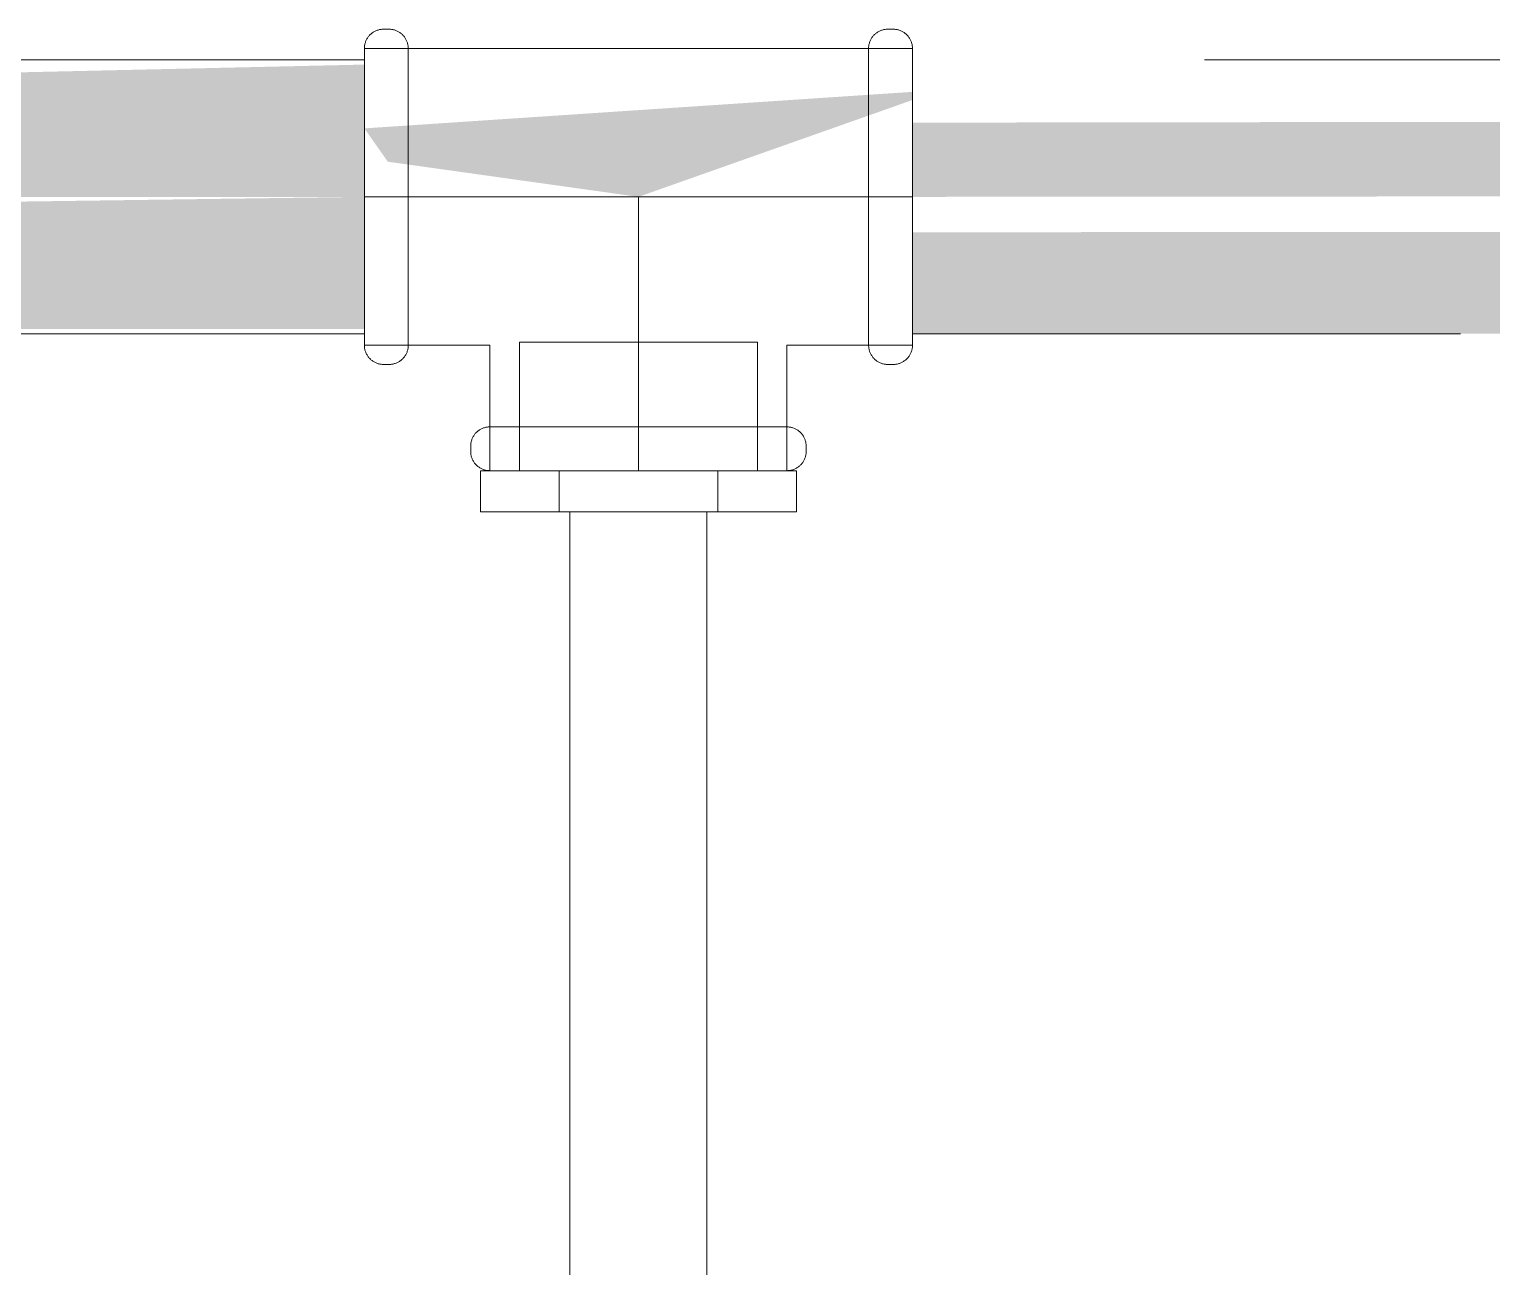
# Model space of a CAD drawing. Header units: metres. Extents: x 5 to 242, y -3 to 162.
# Drawn here: x 145.1307 to 145.3976, y 117.5688 to 117.7948 of the extents above; entities that cross this region are included whole.
import ezdxf

# ---------------------------------------------------------------- set-up
doc = ezdxf.new("R2010")
doc.units = ezdxf.units.M
doc.linetypes.add('Aligning Line', pattern=[0.012, 0.006, -0.006])
doc.layers.add('P-PIPE', color=7, linetype='Continuous', lineweight=5)
doc.layers.add('P-PIPE-CNTR', color=7, linetype='Continuous', lineweight=5)

msp = doc.modelspace()

# ---------------------------------------------------------------- hatches: boundary and pattern name
at = {"layer": 'P-PIPE', "true_color": 0xc0c0c0}
for points in [[(145.19188, 117.76418), (145.19188, 117.78833), (144.72228, 117.77773), (144.72228, 117.76418)], [(145.29188, 117.76418), (153.64515, 117.77065), (153.64515, 117.78918), (145.29188, 117.77773), (145.29188, 117.77065)], [(145.19188, 117.74004), (145.19188, 117.76418), (144.72228, 117.75771), (144.72228, 117.74004)], [(149.05869, 117.73918), (153.64515, 117.74651), (153.64515, 117.76418), (145.29188, 117.75771), (145.29188, 117.73918), (146.50406, 117.73918)]]:
    msp.add_hatch(color=9, dxfattribs=at).paths.add_polyline_path(points)
at = {"layer": 'P-PIPE', "true_color": 0x7f7f7f}
msp.add_hatch(color=8, dxfattribs=at).paths.add_polyline_path([(145.24188, 117.76418), (145.29188, 117.78186), (145.29188, 117.78335), (145.19188, 117.77668), (145.19615, 117.7706), (145.2416, 117.76422)])

# ---------------------------------------------------------------- linework, layer by layer
at = {"layer": 'P-PIPE'}
for p, q in [((145.19638, 117.79478), (145.19538, 117.79478)), ((145.28838, 117.79478), (145.28738, 117.79478)), ((145.29188, 117.79128), (145.19188, 117.79128)), ((145.19188, 117.79128), (145.19188, 117.73708)), ((145.19188, 117.79128), (145.19188, 117.78765)), ((145.19188, 117.79128), (145.19188, 117.78611)), ((145.19188, 117.79128), (145.19188, 117.78611)), ((145.19988, 117.79128), (145.19988, 117.78611)), ((145.19988, 117.79128), (145.19988, 117.78611)), ((145.28388, 117.78611), (145.28388, 117.79128)), ((145.28388, 117.78611), (145.28388, 117.79128)), ((145.29188, 117.79036), (145.29188, 117.79128)), ((145.29188, 117.73708), (145.29188, 117.79128)), ((145.29188, 117.78611), (145.29188, 117.79128)), ((145.28388, 117.73708), (145.28388, 117.77174)), ((145.28388, 117.73708), (145.28388, 117.77174)), ((145.19188, 117.77123), (145.19188, 117.75581)), ((145.19988, 117.77123), (145.19988, 117.73708)), ((145.19988, 117.77123), (145.19988, 117.73708)), ((145.29188, 117.75581), (145.29188, 117.77123)), ((145.19188, 117.74226), (145.19188, 117.73708)), ((145.19188, 117.74226), (145.19188, 117.73708)), ((145.29188, 117.73708), (145.29188, 117.74226)), ((145.19188, 117.74072), (145.19188, 117.73708)), ((145.19188, 117.73708), (145.21478, 117.73708)), ((145.21478, 117.73708), (145.21478, 117.71418)), ((145.22018, 117.73768), (145.22018, 117.71418)), ((145.26358, 117.73768), (145.22018, 117.73768)), ((145.26358, 117.73768), (145.22018, 117.73768)), ((145.26088, 117.73768), (145.22288, 117.73768)), ((145.26088, 117.73768), (145.22288, 117.73768)), ((145.26358, 117.71418), (145.26358, 117.73768)), ((145.26898, 117.73708), (145.29188, 117.73708)), ((145.26898, 117.71418), (145.26898, 117.73708)), ((145.29188, 117.73708), (145.29188, 117.73801)), ((145.19538, 117.73358), (145.19638, 117.73358)), ((145.28738, 117.73358), (145.28838, 117.73358)), ((145.21478, 117.72218), (145.26898, 117.72218)), ((145.21478, 117.72218), (145.26898, 117.72218)), ((145.21128, 117.71868), (145.21128, 117.71768)), ((145.27248, 117.71768), (145.27248, 117.71868)), ((145.2274, 117.71418), (145.21306, 117.71418)), ((145.21306, 117.71418), (145.2274, 117.71418)), ((145.21306, 117.71418), (145.21306, 117.70668)), ((145.21478, 117.71418), (145.26898, 117.71418)), ((145.21478, 117.71418), (145.26898, 117.71418)), ((145.26898, 117.71418), (145.21478, 117.71418)), ((145.26898, 117.71418), (145.21478, 117.71418)), ((145.22018, 117.71418), (145.26358, 117.71418)), ((145.22018, 117.71418), (145.26358, 117.71418)), ((145.26088, 117.71418), (145.22288, 117.71418)), ((145.26088, 117.71418), (145.22288, 117.71418)), ((145.25636, 117.71418), (145.2274, 117.71418)), ((145.2274, 117.71418), (145.25636, 117.71418)), ((145.2274, 117.71418), (145.2274, 117.70668)), ((145.2274, 117.71418), (145.2274, 117.70668)), ((145.2707, 117.71418), (145.25636, 117.71418)), ((145.25636, 117.71418), (145.2707, 117.71418)), ((145.25636, 117.71418), (145.25636, 117.70668)), ((145.25636, 117.71418), (145.25636, 117.70668)), ((145.2707, 117.70668), (145.2707, 117.71418)), ((145.2274, 117.70668), (145.21306, 117.70668)), ((145.21306, 117.70668), (145.2274, 117.70668)), ((145.25636, 117.70668), (145.2274, 117.70668)), ((145.22938, 117.70668), (145.22938, 117.36628)), ((145.25438, 117.70668), (145.22938, 117.70668)), ((145.25438, 117.36628), (145.25438, 117.70668)), ((145.2707, 117.70668), (145.25636, 117.70668)), ((145.25636, 117.70668), (145.2707, 117.70668))]:
    msp.add_line(p, q, dxfattribs=at)
at = {"layer": 'P-PIPE', "linetype": 'Aligning Line', "lineweight": 15}
for p, q in [((145.19188, 117.78918), (144.72228, 117.78918)), ((145.19188, 117.78186), (145.19188, 117.78918)), ((145.19188, 117.78833), (145.19188, 117.78918)), ((153.64515, 117.78918), (145.29188, 117.78918)), ((145.29188, 117.78918), (145.29188, 117.78186)), ((145.19188, 117.73918), (145.19188, 117.77065)), ((145.29188, 117.77065), (145.29188, 117.73918)), ((145.19188, 117.73918), (145.19188, 117.74004)), ((144.72228, 117.73918), (145.19188, 117.73918)), ((145.29188, 117.73918), (153.64515, 117.73918))]:
    msp.add_line(p, q, dxfattribs=at)
at = {"layer": 'P-PIPE', "flags": 128}
for points in [[(145.19188, 117.79128), (145.19188, 117.79142), (145.19189, 117.79156), (145.19191, 117.7917), (145.19193, 117.79184), (145.19195, 117.79198), (145.19198, 117.79212), (145.19202, 117.79225), (145.19206, 117.79239), (145.19211, 117.79252), (145.19216, 117.79265), (145.19221, 117.79278), (145.19228, 117.7929), (145.19234, 117.79302), (145.19242, 117.79314), (145.19249, 117.79326), (145.19257, 117.79337), (145.19266, 117.79349), (145.19275, 117.79359), (145.19284, 117.7937), (145.19294, 117.7938), (145.19305, 117.79389), (145.19315, 117.79398), (145.19326, 117.79407), (145.19337, 117.79415), (145.19349, 117.79423), (145.19361, 117.7943), (145.19373, 117.79437), (145.19386, 117.79443), (145.19398, 117.79449), (145.19411, 117.79455), (145.19424, 117.79459), (145.19438, 117.79464), (145.19451, 117.79467), (145.19465, 117.79471), (145.19479, 117.79473), (145.19492, 117.79475), (145.19506, 117.79477), (145.1952, 117.79478), (145.19534, 117.79478), (145.19538, 117.79478)], [(145.19638, 117.79478), (145.19652, 117.79478), (145.19666, 117.79477), (145.1968, 117.79476), (145.19694, 117.79474), (145.19708, 117.79471), (145.19721, 117.79468), (145.19735, 117.79465), (145.19748, 117.79461), (145.19761, 117.79456), (145.19774, 117.79451), (145.19787, 117.79445), (145.198, 117.79439), (145.19812, 117.79432), (145.19824, 117.79425), (145.19836, 117.79417), (145.19847, 117.79409), (145.19858, 117.79401), (145.19869, 117.79392), (145.19879, 117.79382), (145.19889, 117.79372), (145.19899, 117.79362), (145.19908, 117.79351), (145.19917, 117.7934), (145.19925, 117.79329), (145.19933, 117.79318), (145.1994, 117.79306), (145.19947, 117.79293), (145.19953, 117.79281), (145.19959, 117.79268), (145.19964, 117.79255), (145.19969, 117.79242), (145.19973, 117.79229), (145.19977, 117.79215), (145.1998, 117.79202), (145.19983, 117.79188), (145.19985, 117.79174), (145.19987, 117.7916), (145.19988, 117.79146), (145.19988, 117.79132), (145.19988, 117.79128)], [(145.28388, 117.79128), (145.28388, 117.79142), (145.28389, 117.79156), (145.28391, 117.7917), (145.28393, 117.79184), (145.28395, 117.79198), (145.28398, 117.79212), (145.28402, 117.79225), (145.28406, 117.79239), (145.28411, 117.79252), (145.28416, 117.79265), (145.28421, 117.79278), (145.28428, 117.7929), (145.28434, 117.79302), (145.28442, 117.79314), (145.28449, 117.79326), (145.28457, 117.79337), (145.28466, 117.79349), (145.28475, 117.79359), (145.28484, 117.7937), (145.28494, 117.7938), (145.28505, 117.79389), (145.28515, 117.79398), (145.28526, 117.79407), (145.28537, 117.79415), (145.28549, 117.79423), (145.28561, 117.7943), (145.28573, 117.79437), (145.28586, 117.79443), (145.28598, 117.79449), (145.28611, 117.79455), (145.28624, 117.79459), (145.28638, 117.79464), (145.28651, 117.79467), (145.28665, 117.79471), (145.28679, 117.79473), (145.28692, 117.79475), (145.28706, 117.79477), (145.2872, 117.79478), (145.28734, 117.79478), (145.28738, 117.79478)], [(145.28838, 117.79478), (145.28852, 117.79478), (145.28866, 117.79477), (145.2888, 117.79476), (145.28894, 117.79474), (145.28908, 117.79471), (145.28921, 117.79468), (145.28935, 117.79465), (145.28948, 117.79461), (145.28961, 117.79456), (145.28974, 117.79451), (145.28987, 117.79445), (145.29, 117.79439), (145.29012, 117.79432), (145.29024, 117.79425), (145.29036, 117.79417), (145.29047, 117.79409), (145.29058, 117.79401), (145.29069, 117.79392), (145.29079, 117.79382), (145.29089, 117.79372), (145.29099, 117.79362), (145.29108, 117.79351), (145.29117, 117.7934), (145.29125, 117.79329), (145.29133, 117.79318), (145.2914, 117.79306), (145.29147, 117.79293), (145.29153, 117.79281), (145.29159, 117.79268), (145.29164, 117.79255), (145.29169, 117.79242), (145.29173, 117.79229), (145.29177, 117.79215), (145.2918, 117.79202), (145.29183, 117.79188), (145.29185, 117.79174), (145.29187, 117.7916), (145.29188, 117.79146), (145.29188, 117.79132), (145.29188, 117.79128)], [(145.19188, 117.78795), (145.19188, 117.78845), (145.19188, 117.78891), (145.19188, 117.78934), (145.19188, 117.78972), (145.19188, 117.79006), (145.19188, 117.79036), (145.19188, 117.79062), (145.19188, 117.79084), (145.19188, 117.79101), (145.19188, 117.79114), (145.19188, 117.79123), (145.19188, 117.79128)], [(145.19188, 117.79126), (145.19188, 117.7912), (145.19188, 117.79109), (145.19188, 117.79094), (145.19188, 117.79074), (145.19188, 117.79051), (145.19188, 117.79023), (145.19188, 117.78991), (145.19188, 117.78955), (145.19188, 117.78915), (145.19188, 117.7887), (145.19188, 117.78822), (145.19188, 117.7877), (145.19188, 117.78714), (145.19188, 117.78655), (145.19188, 117.78592), (145.19188, 117.78526), (145.19188, 117.78456), (145.19188, 117.78383), (145.19188, 117.78307), (145.19188, 117.78227), (145.19188, 117.78145), (145.19188, 117.7806), (145.19188, 117.77973), (145.19188, 117.77883), (145.19188, 117.7779), (145.19188, 117.77696), (145.19188, 117.77599), (145.19188, 117.77501), (145.19188, 117.774), (145.19188, 117.77299), (145.19188, 117.77195), (145.19188, 117.77091), (145.19188, 117.76985), (145.19188, 117.76879), (145.19188, 117.76772), (145.19188, 117.76664), (145.19188, 117.76556), (145.19188, 117.76448), (145.19188, 117.76339), (145.19188, 117.76231), (145.19188, 117.76123), (145.19188, 117.76016), (145.19188, 117.75909), (145.19188, 117.75803), (145.19188, 117.75698), (145.19188, 117.75594), (145.19188, 117.75491), (145.19188, 117.7539), (145.19188, 117.75291), (145.19188, 117.75193), (145.19188, 117.75097), (145.19188, 117.75004), (145.19188, 117.74912), (145.19188, 117.74824), (145.19188, 117.74737), (145.19188, 117.74654), (145.19188, 117.74573), (145.19188, 117.74495), (145.19188, 117.7442), (145.19188, 117.74348), (145.19188, 117.7428), (145.19188, 117.74215), (145.19188, 117.74154), (145.19188, 117.74096), (145.19188, 117.74042), (145.19188, 117.73992), (145.19188, 117.73946), (145.19188, 117.73903), (145.19188, 117.73865), (145.19188, 117.73831), (145.19188, 117.73801), (145.19188, 117.73775), (145.19188, 117.73753), (145.19188, 117.73736), (145.19188, 117.73722), (145.19188, 117.73714), (145.19188, 117.73709)], [(145.19988, 117.73711), (145.19988, 117.73717), (145.19988, 117.73728), (145.19988, 117.73743), (145.19988, 117.73762), (145.19988, 117.73786), (145.19988, 117.73814), (145.19988, 117.73846), (145.19988, 117.73882), (145.19988, 117.73922), (145.19988, 117.73967), (145.19988, 117.74015), (145.19988, 117.74067), (145.19988, 117.74122), (145.19988, 117.74182), (145.19988, 117.74245), (145.19988, 117.74311), (145.19988, 117.74381), (145.19988, 117.74454), (145.19988, 117.7453), (145.19988, 117.7461), (145.19988, 117.74692), (145.19988, 117.74777), (145.19988, 117.74864), (145.19988, 117.74954), (145.19988, 117.75047), (145.19988, 117.75141), (145.19988, 117.75238), (145.19988, 117.75336), (145.19988, 117.75436), (145.19988, 117.75538), (145.19988, 117.75641), (145.19988, 117.75746), (145.19988, 117.75851), (145.19988, 117.75958), (145.19988, 117.76065), (145.19988, 117.76173), (145.19988, 117.76281), (145.19988, 117.76389), (145.19988, 117.76498), (145.19988, 117.76606), (145.19988, 117.76714), (145.19988, 117.76821), (145.19988, 117.76928), (145.19988, 117.77034), (145.19988, 117.77139), (145.19988, 117.77243), (145.19988, 117.77346), (145.19988, 117.77447), (145.19988, 117.77546), (145.19988, 117.77644), (145.19988, 117.7774), (145.19988, 117.77833), (145.19988, 117.77924), (145.19988, 117.78013), (145.19988, 117.781), (145.19988, 117.78183), (145.19988, 117.78264), (145.19988, 117.78342), (145.19988, 117.78417), (145.19988, 117.78488), (145.19988, 117.78557), (145.19988, 117.78622), (145.19988, 117.78683), (145.19988, 117.78741), (145.19988, 117.78795), (145.19988, 117.78845), (145.19988, 117.78891), (145.19988, 117.78934), (145.19988, 117.78972), (145.19988, 117.79006), (145.19988, 117.79036), (145.19988, 117.79062), (145.19988, 117.79084), (145.19988, 117.79101), (145.19988, 117.79114), (145.19988, 117.79123), (145.19988, 117.79128)], [(145.19988, 117.79126), (145.19988, 117.7912), (145.19988, 117.79109), (145.19988, 117.79094), (145.19988, 117.79074), (145.19988, 117.79051), (145.19988, 117.79023), (145.19988, 117.78991), (145.19988, 117.78955), (145.19988, 117.78915), (145.19988, 117.7887), (145.19988, 117.78822), (145.19988, 117.7877), (145.19988, 117.78714), (145.19988, 117.78655), (145.19988, 117.78592), (145.19988, 117.78526), (145.19988, 117.78456), (145.19988, 117.78383), (145.19988, 117.78307)], [(145.28388, 117.78342), (145.28388, 117.78417), (145.28388, 117.78488), (145.28388, 117.78557), (145.28388, 117.78622), (145.28388, 117.78683), (145.28388, 117.78741), (145.28388, 117.78795), (145.28388, 117.78845), (145.28388, 117.78891), (145.28388, 117.78934), (145.28388, 117.78972), (145.28388, 117.79006), (145.28388, 117.79036), (145.28388, 117.79062), (145.28388, 117.79084), (145.28388, 117.79101), (145.28388, 117.79114), (145.28388, 117.79123), (145.28388, 117.79128)], [(145.28388, 117.79126), (145.28388, 117.7912), (145.28388, 117.79109), (145.28388, 117.79094), (145.28388, 117.79074), (145.28388, 117.79051), (145.28388, 117.79023), (145.28388, 117.78991), (145.28388, 117.78955), (145.28388, 117.78915), (145.28388, 117.7887), (145.28388, 117.78822), (145.28388, 117.7877), (145.28388, 117.78714), (145.28388, 117.78655), (145.28388, 117.78592), (145.28388, 117.78526), (145.28388, 117.78456), (145.28388, 117.78383), (145.28388, 117.78307), (145.28388, 117.78227), (145.28388, 117.78145), (145.28388, 117.7806), (145.28388, 117.77973), (145.28388, 117.77883), (145.28388, 117.7779), (145.28388, 117.77696), (145.28388, 117.77599), (145.28388, 117.77501), (145.28388, 117.774), (145.28388, 117.77299), (145.28388, 117.77195), (145.28388, 117.77091), (145.28388, 117.76985), (145.28388, 117.76879), (145.28388, 117.76772), (145.28388, 117.76664), (145.28388, 117.76556), (145.28388, 117.76448), (145.28388, 117.76339), (145.28388, 117.76231), (145.28388, 117.76123), (145.28388, 117.76016), (145.28388, 117.75909), (145.28388, 117.75803), (145.28388, 117.75698), (145.28388, 117.75594), (145.28388, 117.75491), (145.28388, 117.7539), (145.28388, 117.75291), (145.28388, 117.75193), (145.28388, 117.75097), (145.28388, 117.75004), (145.28388, 117.74912), (145.28388, 117.74824), (145.28388, 117.74737), (145.28388, 117.74654), (145.28388, 117.74573), (145.28388, 117.74495), (145.28388, 117.7442), (145.28388, 117.74348), (145.28388, 117.7428), (145.28388, 117.74215), (145.28388, 117.74154), (145.28388, 117.74096), (145.28388, 117.74042), (145.28388, 117.73992), (145.28388, 117.73946), (145.28388, 117.73903), (145.28388, 117.73865), (145.28388, 117.73831), (145.28388, 117.73801), (145.28388, 117.73775), (145.28388, 117.73753), (145.28388, 117.73736), (145.28388, 117.73722), (145.28388, 117.73714), (145.28388, 117.73709)], [(145.29188, 117.73711), (145.29188, 117.73717), (145.29188, 117.73728), (145.29188, 117.73743), (145.29188, 117.73762), (145.29188, 117.73786), (145.29188, 117.73814), (145.29188, 117.73846), (145.29188, 117.73882), (145.29188, 117.73922), (145.29188, 117.73967), (145.29188, 117.74015), (145.29188, 117.74067), (145.29188, 117.74122), (145.29188, 117.74182), (145.29188, 117.74245), (145.29188, 117.74311), (145.29188, 117.74381), (145.29188, 117.74454), (145.29188, 117.7453), (145.29188, 117.7461), (145.29188, 117.74692), (145.29188, 117.74777), (145.29188, 117.74864), (145.29188, 117.74954), (145.29188, 117.75047), (145.29188, 117.75141), (145.29188, 117.75238), (145.29188, 117.75336), (145.29188, 117.75436), (145.29188, 117.75538), (145.29188, 117.75641), (145.29188, 117.75746), (145.29188, 117.75851), (145.29188, 117.75958), (145.29188, 117.76065), (145.29188, 117.76173), (145.29188, 117.76281), (145.29188, 117.76389), (145.29188, 117.76498), (145.29188, 117.76606), (145.29188, 117.76714), (145.29188, 117.76821), (145.29188, 117.76928), (145.29188, 117.77034), (145.29188, 117.77139), (145.29188, 117.77243), (145.29188, 117.77346), (145.29188, 117.77447), (145.29188, 117.77546), (145.29188, 117.77644), (145.29188, 117.7774), (145.29188, 117.77833), (145.29188, 117.77924), (145.29188, 117.78013), (145.29188, 117.781), (145.29188, 117.78183), (145.29188, 117.78264), (145.29188, 117.78342), (145.29188, 117.78417), (145.29188, 117.78488), (145.29188, 117.78557), (145.29188, 117.78622), (145.29188, 117.78683), (145.29188, 117.78741), (145.29188, 117.78795), (145.29188, 117.78845), (145.29188, 117.78891), (145.29188, 117.78934), (145.29188, 117.78972), (145.29188, 117.79006), (145.29188, 117.79036), (145.29188, 117.79062), (145.29188, 117.79084), (145.29188, 117.79101), (145.29188, 117.79114), (145.29188, 117.79123), (145.29188, 117.79128)], [(145.29188, 117.79126), (145.29188, 117.7912), (145.29188, 117.79109), (145.29188, 117.79094), (145.29188, 117.79074), (145.29188, 117.79051), (145.29188, 117.79023), (145.29188, 117.78991), (145.29188, 117.78955), (145.29188, 117.78915), (145.29188, 117.7887), (145.29188, 117.78822)], [(145.19988, 117.76772), (145.19988, 117.76664), (145.19988, 117.76556), (145.19988, 117.76448), (145.19988, 117.76339), (145.19988, 117.76231), (145.19988, 117.76123), (145.19988, 117.76016), (145.19988, 117.75909), (145.19988, 117.75803), (145.19988, 117.75698), (145.19988, 117.75594), (145.19988, 117.75491), (145.19988, 117.7539), (145.19988, 117.75291), (145.19988, 117.75193), (145.19988, 117.75097), (145.19988, 117.75004), (145.19988, 117.74912), (145.19988, 117.74824), (145.19988, 117.74737), (145.19988, 117.74654), (145.19988, 117.74573), (145.19988, 117.74495), (145.19988, 117.7442), (145.19988, 117.74348), (145.19988, 117.7428), (145.19988, 117.74215), (145.19988, 117.74154), (145.19988, 117.74096), (145.19988, 117.74042), (145.19988, 117.73992), (145.19988, 117.73946), (145.19988, 117.73903), (145.19988, 117.73865), (145.19988, 117.73831), (145.19988, 117.73801), (145.19988, 117.73775), (145.19988, 117.73753), (145.19988, 117.73736), (145.19988, 117.73722), (145.19988, 117.73714), (145.19988, 117.73709)], [(145.28388, 117.73711), (145.28388, 117.73717), (145.28388, 117.73728), (145.28388, 117.73743), (145.28388, 117.73762), (145.28388, 117.73786), (145.28388, 117.73814), (145.28388, 117.73846), (145.28388, 117.73882), (145.28388, 117.73922), (145.28388, 117.73967), (145.28388, 117.74015), (145.28388, 117.74067), (145.28388, 117.74122), (145.28388, 117.74182), (145.28388, 117.74245), (145.28388, 117.74311), (145.28388, 117.74381), (145.28388, 117.74454), (145.28388, 117.7453), (145.28388, 117.7461), (145.28388, 117.74692), (145.28388, 117.74777), (145.28388, 117.74864), (145.28388, 117.74954), (145.28388, 117.75047), (145.28388, 117.75141), (145.28388, 117.75238), (145.28388, 117.75336), (145.28388, 117.75436), (145.28388, 117.75538), (145.28388, 117.75641), (145.28388, 117.75746), (145.28388, 117.75851), (145.28388, 117.75958), (145.28388, 117.76065), (145.28388, 117.76173), (145.28388, 117.76281), (145.28388, 117.76389), (145.28388, 117.76498), (145.28388, 117.76606), (145.28388, 117.76714)], [(145.19188, 117.73711), (145.19188, 117.73717), (145.19188, 117.73728), (145.19188, 117.73743), (145.19188, 117.73762), (145.19188, 117.73786), (145.19188, 117.73814), (145.19188, 117.73846), (145.19188, 117.73882), (145.19188, 117.73922), (145.19188, 117.73967), (145.19188, 117.74015)], [(145.29188, 117.74042), (145.29188, 117.73992), (145.29188, 117.73946), (145.29188, 117.73903), (145.29188, 117.73865), (145.29188, 117.73831), (145.29188, 117.73801), (145.29188, 117.73775), (145.29188, 117.73753), (145.29188, 117.73736), (145.29188, 117.73722), (145.29188, 117.73714), (145.29188, 117.73709)], [(145.19538, 117.73358), (145.19524, 117.73359), (145.1951, 117.7336), (145.19496, 117.73361), (145.19482, 117.73363), (145.19469, 117.73365), (145.19455, 117.73368), (145.19441, 117.73372), (145.19428, 117.73376), (145.19415, 117.73381), (145.19402, 117.73386), (145.19389, 117.73392), (145.19377, 117.73398), (145.19364, 117.73405), (145.19352, 117.73412), (145.19341, 117.7342), (145.19329, 117.73428), (145.19318, 117.73436), (145.19307, 117.73445), (145.19297, 117.73455), (145.19287, 117.73465), (145.19278, 117.73475), (145.19268, 117.73485), (145.1926, 117.73496), (145.19251, 117.73508), (145.19244, 117.73519), (145.19236, 117.73531), (145.19229, 117.73543), (145.19223, 117.73556), (145.19217, 117.73569), (145.19212, 117.73582), (145.19207, 117.73595), (145.19203, 117.73608), (145.19199, 117.73622), (145.19196, 117.73635), (145.19193, 117.73649), (145.19191, 117.73663), (145.1919, 117.73677), (145.19189, 117.73691), (145.19188, 117.73705), (145.19188, 117.73708)], [(145.19988, 117.73708), (145.19988, 117.73694), (145.19987, 117.7368), (145.19986, 117.73667), (145.19984, 117.73653), (145.19981, 117.73639), (145.19978, 117.73625), (145.19975, 117.73612), (145.1997, 117.73598), (145.19966, 117.73585), (145.19961, 117.73572), (145.19955, 117.73559), (145.19949, 117.73547), (145.19942, 117.73535), (145.19935, 117.73523), (145.19927, 117.73511), (145.19919, 117.73499), (145.1991, 117.73488), (145.19901, 117.73478), (145.19892, 117.73467), (145.19882, 117.73457), (145.19872, 117.73448), (145.19861, 117.73439), (145.1985, 117.7343), (145.19839, 117.73422), (145.19827, 117.73414), (145.19815, 117.73407), (145.19803, 117.734), (145.19791, 117.73393), (145.19778, 117.73388), (145.19765, 117.73382), (145.19752, 117.73377), (145.19738, 117.73373), (145.19725, 117.73369), (145.19711, 117.73366), (145.19698, 117.73364), (145.19684, 117.73361), (145.1967, 117.7336), (145.19656, 117.73359), (145.19642, 117.73358), (145.19638, 117.73358)], [(145.28738, 117.73358), (145.28724, 117.73359), (145.2871, 117.7336), (145.28696, 117.73361), (145.28682, 117.73363), (145.28669, 117.73365), (145.28655, 117.73368), (145.28641, 117.73372), (145.28628, 117.73376), (145.28615, 117.73381), (145.28602, 117.73386), (145.28589, 117.73392), (145.28577, 117.73398), (145.28564, 117.73405), (145.28552, 117.73412), (145.28541, 117.7342), (145.28529, 117.73428), (145.28518, 117.73436), (145.28507, 117.73445), (145.28497, 117.73455), (145.28487, 117.73465), (145.28478, 117.73475), (145.28468, 117.73485), (145.2846, 117.73496), (145.28451, 117.73508), (145.28444, 117.73519), (145.28436, 117.73531), (145.28429, 117.73543), (145.28423, 117.73556), (145.28417, 117.73569), (145.28412, 117.73582), (145.28407, 117.73595), (145.28403, 117.73608), (145.28399, 117.73622), (145.28396, 117.73635), (145.28393, 117.73649), (145.28391, 117.73663), (145.2839, 117.73677), (145.28389, 117.73691), (145.28388, 117.73705), (145.28388, 117.73708)], [(145.29188, 117.73708), (145.29188, 117.73694), (145.29187, 117.7368), (145.29186, 117.73667), (145.29184, 117.73653), (145.29181, 117.73639), (145.29178, 117.73625), (145.29175, 117.73612), (145.2917, 117.73598), (145.29166, 117.73585), (145.29161, 117.73572), (145.29155, 117.73559), (145.29149, 117.73547), (145.29142, 117.73535), (145.29135, 117.73523), (145.29127, 117.73511), (145.29119, 117.73499), (145.2911, 117.73488), (145.29101, 117.73478), (145.29092, 117.73467), (145.29082, 117.73457), (145.29072, 117.73448), (145.29061, 117.73439), (145.2905, 117.7343), (145.29039, 117.73422), (145.29027, 117.73414), (145.29015, 117.73407), (145.29003, 117.734), (145.28991, 117.73393), (145.28978, 117.73388), (145.28965, 117.73382), (145.28952, 117.73377), (145.28938, 117.73373), (145.28925, 117.73369), (145.28911, 117.73366), (145.28898, 117.73364), (145.28884, 117.73361), (145.2887, 117.7336), (145.28856, 117.73359), (145.28842, 117.73358), (145.28838, 117.73358)], [(145.21128, 117.71868), (145.21128, 117.71882), (145.21129, 117.71896), (145.21131, 117.7191), (145.21133, 117.71924), (145.21135, 117.71938), (145.21138, 117.71952), (145.21142, 117.71965), (145.21146, 117.71979), (145.21151, 117.71992), (145.21156, 117.72005), (145.21161, 117.72018), (145.21168, 117.7203), (145.21174, 117.72042), (145.21182, 117.72054), (145.21189, 117.72066), (145.21197, 117.72077), (145.21206, 117.72089), (145.21215, 117.72099), (145.21224, 117.7211), (145.21234, 117.7212), (145.21245, 117.72129), (145.21255, 117.72138), (145.21266, 117.72147), (145.21277, 117.72155), (145.21289, 117.72163), (145.21301, 117.7217), (145.21313, 117.72177), (145.21326, 117.72183), (145.21338, 117.72189), (145.21351, 117.72195), (145.21364, 117.72199), (145.21378, 117.72204), (145.21391, 117.72207), (145.21405, 117.72211), (145.21419, 117.72213), (145.21432, 117.72215), (145.21446, 117.72217), (145.2146, 117.72218), (145.21474, 117.72218), (145.21478, 117.72218)], [(145.26896, 117.72218), (145.26889, 117.72218), (145.26879, 117.72218), (145.26864, 117.72218), (145.26844, 117.72218), (145.2682, 117.72218), (145.26793, 117.72218), (145.26761, 117.72218), (145.26724, 117.72218), (145.26684, 117.72218), (145.2664, 117.72218), (145.26592, 117.72218), (145.2654, 117.72218), (145.26484, 117.72218), (145.26425, 117.72218), (145.26362, 117.72218), (145.26295, 117.72218), (145.26226, 117.72218), (145.26152, 117.72218), (145.26076, 117.72218), (145.25997, 117.72218), (145.25915, 117.72218), (145.2583, 117.72218), (145.25742, 117.72218), (145.25652, 117.72218), (145.2556, 117.72218), (145.25465, 117.72218), (145.25369, 117.72218), (145.2527, 117.72218), (145.2517, 117.72218), (145.25068, 117.72218), (145.24965, 117.72218), (145.24861, 117.72218), (145.24755, 117.72218), (145.24649, 117.72218), (145.24542, 117.72218), (145.24434, 117.72218), (145.24326, 117.72218), (145.24217, 117.72218), (145.24109, 117.72218), (145.24001, 117.72218), (145.23893, 117.72218), (145.23785, 117.72218), (145.23678, 117.72218), (145.23572, 117.72218), (145.23467, 117.72218), (145.23363, 117.72218), (145.23261, 117.72218), (145.2316, 117.72218), (145.2306, 117.72218), (145.22963, 117.72218), (145.22867, 117.72218), (145.22774, 117.72218), (145.22682, 117.72218), (145.22593, 117.72218), (145.22507, 117.72218), (145.22423, 117.72218), (145.22342, 117.72218), (145.22265, 117.72218), (145.2219, 117.72218), (145.22118, 117.72218), (145.2205, 117.72218), (145.21985, 117.72218), (145.21924, 117.72218), (145.21866, 117.72218), (145.21812, 117.72218), (145.21762, 117.72218), (145.21715, 117.72218), (145.21673, 117.72218), (145.21635, 117.72218), (145.216, 117.72218), (145.2157, 117.72218), (145.21544, 117.72218), (145.21523, 117.72218), (145.21505, 117.72218), (145.21492, 117.72218), (145.21483, 117.72218), (145.21479, 117.72218)], [(145.2148, 117.72218), (145.21487, 117.72218), (145.21498, 117.72218), (145.21513, 117.72218), (145.21532, 117.72218), (145.21556, 117.72218), (145.21584, 117.72218), (145.21616, 117.72218), (145.21652, 117.72218), (145.21692, 117.72218), (145.21736, 117.72218), (145.21784, 117.72218), (145.21836, 117.72218), (145.21892, 117.72218), (145.21951, 117.72218), (145.22014, 117.72218), (145.22081, 117.72218), (145.22151, 117.72218), (145.22224, 117.72218), (145.223, 117.72218), (145.22379, 117.72218), (145.22461, 117.72218), (145.22546, 117.72218), (145.22634, 117.72218), (145.22724, 117.72218), (145.22816, 117.72218), (145.22911, 117.72218), (145.23007, 117.72218), (145.23106, 117.72218), (145.23206, 117.72218), (145.23308, 117.72218), (145.23411, 117.72218), (145.23516, 117.72218), (145.23621, 117.72218), (145.23728, 117.72218), (145.23835, 117.72218), (145.23942, 117.72218), (145.24051, 117.72218), (145.24159, 117.72218), (145.24267, 117.72218), (145.24376, 117.72218), (145.24483, 117.72218), (145.24591, 117.72218), (145.24698, 117.72218), (145.24804, 117.72218), (145.24909, 117.72218), (145.25013, 117.72218), (145.25115, 117.72218), (145.25216, 117.72218), (145.25316, 117.72218), (145.25414, 117.72218), (145.25509, 117.72218), (145.25603, 117.72218), (145.25694, 117.72218), (145.25783, 117.72218), (145.25869, 117.72218), (145.25953, 117.72218), (145.26034, 117.72218), (145.26112, 117.72218), (145.26186, 117.72218), (145.26258, 117.72218), (145.26326, 117.72218), (145.26391, 117.72218), (145.26453, 117.72218), (145.2651, 117.72218), (145.26564, 117.72218), (145.26615, 117.72218), (145.26661, 117.72218), (145.26703, 117.72218), (145.26742, 117.72218), (145.26776, 117.72218), (145.26806, 117.72218), (145.26832, 117.72218), (145.26854, 117.72218), (145.26871, 117.72218), (145.26884, 117.72218), (145.26893, 117.72218), (145.26898, 117.72218)], [(145.26898, 117.72218), (145.26912, 117.72218), (145.26926, 117.72217), (145.2694, 117.72216), (145.26954, 117.72214), (145.26968, 117.72211), (145.26981, 117.72208), (145.26995, 117.72205), (145.27008, 117.72201), (145.27021, 117.72196), (145.27034, 117.72191), (145.27047, 117.72185), (145.2706, 117.72179), (145.27072, 117.72172), (145.27084, 117.72165), (145.27096, 117.72157), (145.27107, 117.72149), (145.27118, 117.72141), (145.27129, 117.72132), (145.27139, 117.72122), (145.27149, 117.72112), (145.27159, 117.72102), (145.27168, 117.72091), (145.27177, 117.7208), (145.27185, 117.72069), (145.27193, 117.72058), (145.272, 117.72046), (145.27207, 117.72033), (145.27213, 117.72021), (145.27219, 117.72008), (145.27224, 117.71995), (145.27229, 117.71982), (145.27233, 117.71969), (145.27237, 117.71955), (145.2724, 117.71942), (145.27243, 117.71928), (145.27245, 117.71914), (145.27247, 117.719), (145.27248, 117.71886), (145.27248, 117.71872), (145.27248, 117.71868)], [(145.21478, 117.71418), (145.21464, 117.71419), (145.2145, 117.7142), (145.21436, 117.71421), (145.21422, 117.71423), (145.21409, 117.71425), (145.21395, 117.71428), (145.21381, 117.71432), (145.21368, 117.71436), (145.21355, 117.71441), (145.21342, 117.71446), (145.21329, 117.71452), (145.21317, 117.71458), (145.21304, 117.71465), (145.21292, 117.71472), (145.21281, 117.7148), (145.21269, 117.71488), (145.21258, 117.71496), (145.21247, 117.71505), (145.21237, 117.71515), (145.21227, 117.71525), (145.21218, 117.71535), (145.21208, 117.71545), (145.212, 117.71556), (145.21191, 117.71568), (145.21184, 117.71579), (145.21176, 117.71591), (145.21169, 117.71603), (145.21163, 117.71616), (145.21157, 117.71629), (145.21152, 117.71642), (145.21147, 117.71655), (145.21143, 117.71668), (145.21139, 117.71682), (145.21136, 117.71695), (145.21133, 117.71709), (145.21131, 117.71723), (145.2113, 117.71737), (145.21129, 117.71751), (145.21128, 117.71765), (145.21128, 117.71768)], [(145.27248, 117.71768), (145.27248, 117.71754), (145.27247, 117.7174), (145.27246, 117.71727), (145.27244, 117.71713), (145.27241, 117.71699), (145.27238, 117.71685), (145.27235, 117.71672), (145.2723, 117.71658), (145.27226, 117.71645), (145.27221, 117.71632), (145.27215, 117.71619), (145.27209, 117.71607), (145.27202, 117.71595), (145.27195, 117.71583), (145.27187, 117.71571), (145.27179, 117.71559), (145.2717, 117.71548), (145.27161, 117.71538), (145.27152, 117.71527), (145.27142, 117.71517), (145.27132, 117.71508), (145.27121, 117.71499), (145.2711, 117.7149), (145.27099, 117.71482), (145.27087, 117.71474), (145.27075, 117.71467), (145.27063, 117.7146), (145.27051, 117.71453), (145.27038, 117.71448), (145.27025, 117.71442), (145.27012, 117.71437), (145.26998, 117.71433), (145.26985, 117.71429), (145.26971, 117.71426), (145.26958, 117.71424), (145.26944, 117.71421), (145.2693, 117.7142), (145.26916, 117.71419), (145.26902, 117.71418), (145.26898, 117.71418)], [(145.26896, 117.71418), (145.26889, 117.71418), (145.26879, 117.71418), (145.26864, 117.71418), (145.26844, 117.71418), (145.2682, 117.71418), (145.26793, 117.71418), (145.26761, 117.71418), (145.26724, 117.71418), (145.26684, 117.71418), (145.2664, 117.71418), (145.26592, 117.71418), (145.2654, 117.71418), (145.26484, 117.71418), (145.26425, 117.71418), (145.26362, 117.71418), (145.26295, 117.71418), (145.26226, 117.71418), (145.26152, 117.71418), (145.26076, 117.71418), (145.25997, 117.71418), (145.25915, 117.71418), (145.2583, 117.71418), (145.25742, 117.71418), (145.25652, 117.71418), (145.2556, 117.71418), (145.25465, 117.71418), (145.25369, 117.71418), (145.2527, 117.71418), (145.2517, 117.71418), (145.25068, 117.71418), (145.24965, 117.71418), (145.24861, 117.71418), (145.24755, 117.71418), (145.24649, 117.71418), (145.24542, 117.71418), (145.24434, 117.71418), (145.24326, 117.71418), (145.24217, 117.71418), (145.24109, 117.71418), (145.24001, 117.71418), (145.23893, 117.71418), (145.23785, 117.71418), (145.23678, 117.71418), (145.23572, 117.71418), (145.23467, 117.71418), (145.23363, 117.71418), (145.23261, 117.71418), (145.2316, 117.71418), (145.2306, 117.71418), (145.22963, 117.71418), (145.22867, 117.71418), (145.22774, 117.71418), (145.22682, 117.71418), (145.22593, 117.71418), (145.22507, 117.71418), (145.22423, 117.71418), (145.22342, 117.71418), (145.22265, 117.71418), (145.2219, 117.71418), (145.22118, 117.71418), (145.2205, 117.71418), (145.21985, 117.71418), (145.21924, 117.71418), (145.21866, 117.71418), (145.21812, 117.71418), (145.21762, 117.71418), (145.21715, 117.71418), (145.21673, 117.71418), (145.21635, 117.71418), (145.216, 117.71418), (145.2157, 117.71418), (145.21544, 117.71418), (145.21523, 117.71418), (145.21505, 117.71418), (145.21492, 117.71418), (145.21483, 117.71418), (145.21479, 117.71418)], [(145.2148, 117.71418), (145.21487, 117.71418), (145.21498, 117.71418), (145.21513, 117.71418), (145.21532, 117.71418), (145.21556, 117.71418), (145.21584, 117.71418), (145.21616, 117.71418), (145.21652, 117.71418), (145.21692, 117.71418), (145.21736, 117.71418), (145.21784, 117.71418), (145.21836, 117.71418), (145.21892, 117.71418), (145.21951, 117.71418), (145.22014, 117.71418), (145.22081, 117.71418), (145.22151, 117.71418), (145.22224, 117.71418), (145.223, 117.71418), (145.22379, 117.71418), (145.22461, 117.71418), (145.22546, 117.71418), (145.22634, 117.71418), (145.22724, 117.71418), (145.22816, 117.71418), (145.22911, 117.71418), (145.23007, 117.71418), (145.23106, 117.71418), (145.23206, 117.71418), (145.23308, 117.71418), (145.23411, 117.71418), (145.23516, 117.71418), (145.23621, 117.71418), (145.23728, 117.71418), (145.23835, 117.71418), (145.23942, 117.71418), (145.24051, 117.71418), (145.24159, 117.71418), (145.24267, 117.71418), (145.24376, 117.71418), (145.24483, 117.71418), (145.24591, 117.71418), (145.24698, 117.71418), (145.24804, 117.71418), (145.24909, 117.71418), (145.25013, 117.71418), (145.25115, 117.71418), (145.25216, 117.71418), (145.25316, 117.71418), (145.25414, 117.71418), (145.25509, 117.71418), (145.25603, 117.71418), (145.25694, 117.71418), (145.25783, 117.71418), (145.25869, 117.71418), (145.25953, 117.71418), (145.26034, 117.71418), (145.26112, 117.71418), (145.26186, 117.71418), (145.26258, 117.71418), (145.26326, 117.71418), (145.26391, 117.71418), (145.26453, 117.71418), (145.2651, 117.71418), (145.26564, 117.71418), (145.26615, 117.71418), (145.26661, 117.71418), (145.26703, 117.71418), (145.26742, 117.71418), (145.26776, 117.71418), (145.26806, 117.71418), (145.26832, 117.71418), (145.26854, 117.71418), (145.26871, 117.71418), (145.26884, 117.71418), (145.26893, 117.71418), (145.26898, 117.71418)]]:
    msp.add_lwpolyline(points, dxfattribs=at)
at = {"layer": 'P-PIPE-CNTR'}
for p, q in [((145.19188, 117.76418), (145.29188, 117.76418)), ((145.24188, 117.71418), (145.24188, 117.76418))]:
    msp.add_line(p, q, dxfattribs=at)

doc.saveas('drawing.dxf')
